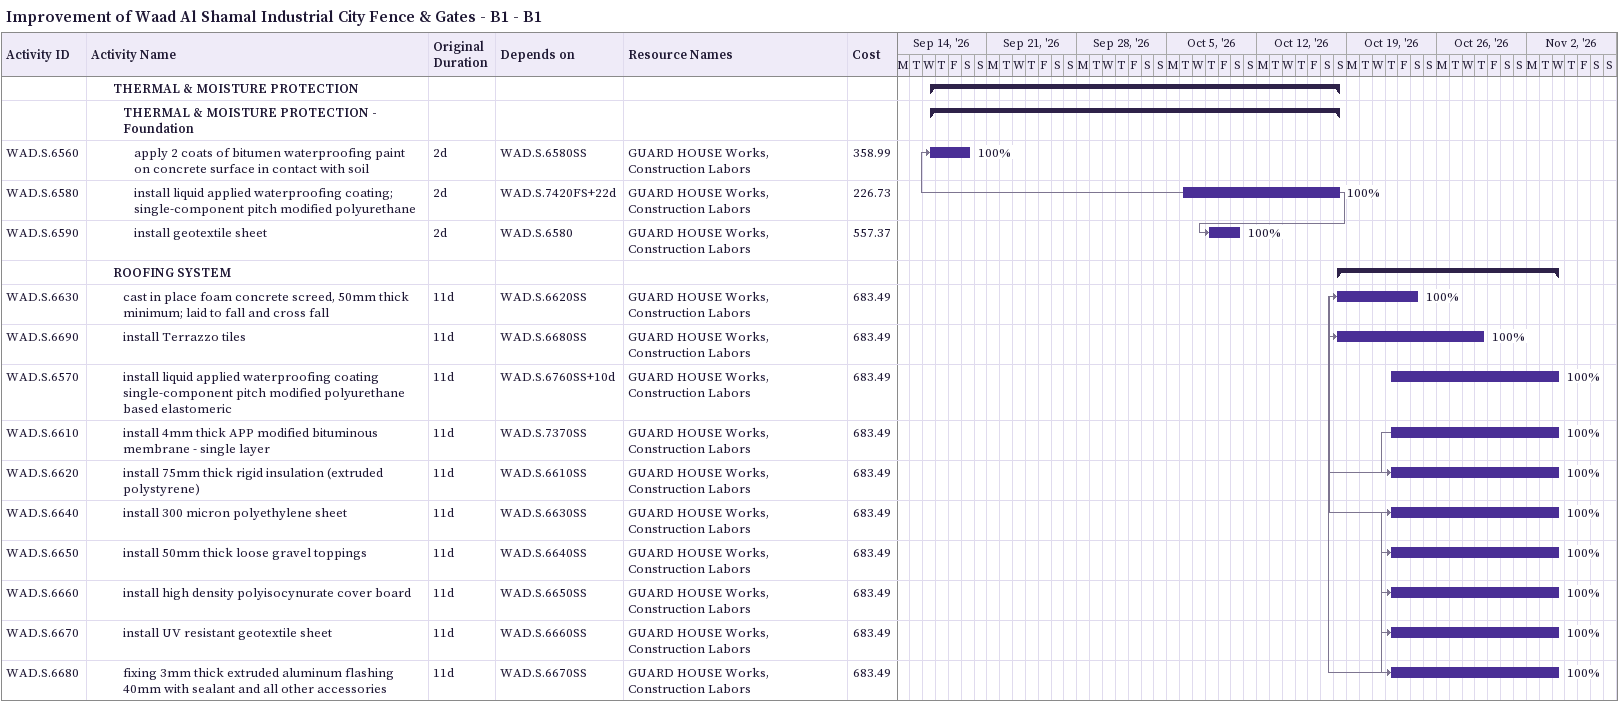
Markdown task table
Improvement of Waad Al Shamal Industrial City Fence & Gates - B1 - B1

| ID | Level | Task | Original duration | Start | Finish | Predecessors | Resources | % complete | Cost |
|---|---|---|---|---|---|---|---|---|---|
|  | 3 | **THERMAL & MOISTURE PROTECTION** |  | 2026-09-16 | 2026-10-18 |  |  |  |  |
|  | 4 | **THERMAL & MOISTURE PROTECTION - Foundation** |  | 2026-09-16 | 2026-10-18 |  |  |  |  |
| WAD.S.6560 | 5 | apply 2 coats of bitumen waterproofing paint on concrete surface in contact with soil | 2d | 2026-09-16 | 2026-09-19 | WAD.S.6580SS | GUARD HOUSE Works, Construction Labors | 100 | 358.99 |
| WAD.S.6580 | 5 | install liquid applied waterproofing coating; single-component pitch modified polyurethane | 2d | 2026-10-06 | 2026-10-18 | WAD.S.7420FS+22d | GUARD HOUSE Works, Construction Labors | 100 | 226.73 |
| WAD.S.6590 | 5 | install geotextile sheet | 2d | 2026-10-08 | 2026-10-10 | WAD.S.6580 | GUARD HOUSE Works, Construction Labors | 100 | 557.37 |
|  | 3 | **ROOFING SYSTEM** |  | 2026-10-18 | 2026-11-04 |  |  |  |  |
| WAD.S.6630 | 4 | cast in place foam concrete screed, 50mm thick minimum; laid to fall and cross fall | 11d | 2026-10-18 | 2026-10-24 | WAD.S.6620SS | GUARD HOUSE Works, Construction Labors | 100 | 683.49 |
| WAD.S.6690 | 4 | install Terrazzo tiles | 11d | 2026-10-18 | 2026-10-29 | WAD.S.6680SS | GUARD HOUSE Works, Construction Labors | 100 | 683.49 |
| WAD.S.6570 | 4 | install liquid applied waterproofing coating single-component pitch modified polyurethane based elastomeric | 11d | 2026-10-22 | 2026-11-04 | WAD.S.6760SS+10d | GUARD HOUSE Works, Construction Labors | 100 | 683.49 |
| WAD.S.6610 | 4 | install 4mm thick APP modified bituminous membrane - single layer | 11d | 2026-10-22 | 2026-11-04 | WAD.S.7370SS | GUARD HOUSE Works, Construction Labors | 100 | 683.49 |
| WAD.S.6620 | 4 | install 75mm thick rigid insulation (extruded polystyrene) | 11d | 2026-10-22 | 2026-11-04 | WAD.S.6610SS | GUARD HOUSE Works, Construction Labors | 100 | 683.49 |
| WAD.S.6640 | 4 | install 300 micron polyethylene sheet | 11d | 2026-10-22 | 2026-11-04 | WAD.S.6630SS | GUARD HOUSE Works, Construction Labors | 100 | 683.49 |
| WAD.S.6650 | 4 | install 50mm thick loose gravel toppings | 11d | 2026-10-22 | 2026-11-04 | WAD.S.6640SS | GUARD HOUSE Works, Construction Labors | 100 | 683.49 |
| WAD.S.6660 | 4 | install high density polyisocynurate cover board | 11d | 2026-10-22 | 2026-11-04 | WAD.S.6650SS | GUARD HOUSE Works, Construction Labors | 100 | 683.49 |
| WAD.S.6670 | 4 | install UV resistant geotextile sheet | 11d | 2026-10-22 | 2026-11-04 | WAD.S.6660SS | GUARD HOUSE Works, Construction Labors | 100 | 683.49 |
| WAD.S.6680 | 4 | fixing 3mm thick extruded aluminum flashing 40mm with sealant and all other accessories | 11d | 2026-10-22 | 2026-11-04 | WAD.S.6670SS | GUARD HOUSE Works, Construction Labors | 100 | 683.49 |
